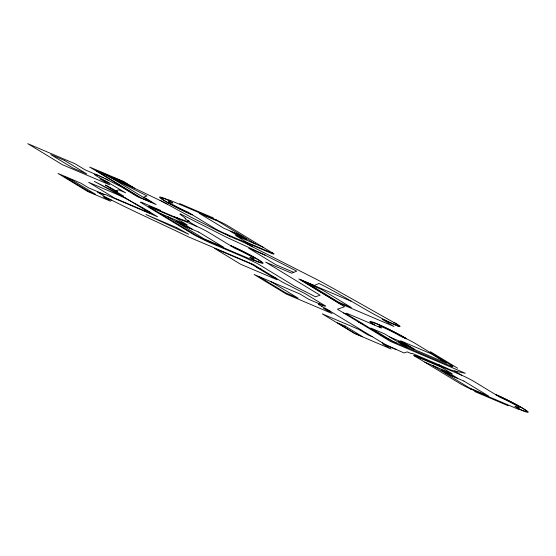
<?xml version="1.0" encoding="UTF-8"?>
<svg xmlns="http://www.w3.org/2000/svg" width="556" height="556" viewBox="0 0 556 556"><rect width="100%" height="100%" fill="white"/><g stroke="black" fill="none" stroke-linecap="round" stroke-linejoin="round"><path stroke-width="0.83" d="M97.759 192.195L105.223 196.914C132.71 211.002 160.948 223.581 188.762 237.002L253.529 264.552L282.608 282.226L304.959 293.561L325.573 306.029L324.989 306.231L320.346 304.285M105.126 178.601L122.042 187.275L137.311 196.567L156.118 204.559L143.775 197.06L147.006 195.948L101.227 172.735L100.963 172.165L162.227 201.48L191.007 217.153L218.612 231.143L235.688 238.962A13.177 0.945 26.6 0 1 251.423 246.294L318.915 280.571C345.589 294.972 371.783 310.227 398.298 324.94C399.938 325.58 401.126 327.38 398.603 326.219M159.725 210.634L160.559 210.349L141.064 202.085L140.508 202.273L194.412 235.056L207.089 241.478L244.23 257.282L257.087 263.356L294.736 286.257L315.502 296.786L320.075 295.208L265.692 262.14L291.664 273.191L296.744 271.14L261.48 253.307L225.84 236.925L180.471 213.921L179.852 214.136L185.732 218.466L184.94 218.737L189.283 221.378L188.039 220.85L187.928 221.225M97.842 192.14L104.611 194.676L105.188 194.475L157.591 216.77L143.177 208L94.242 181.346L123.759 196.192L105.473 185.078L117.399 191.577L116.023 190.736L118.63 189.839L125.614 192.8L103.896 180.068A13.177 0.945 26.6 0 1 94.791 174.758A13.177 0.945 26.6 0 1 98.794 175.682L102.332 177.267M318.352 303.659C317.559 304.389 321.153 305.779 321.813 306.419M318.359 303.659L319.137 303.861M319.151 303.861L320.332 304.278M397.957 325.983L398.93 326.33M174.139 216.764L186.767 221.351L188.102 221.622L187.935 221.232M397.22 325.698L398.332 326.129M396.4 325.364L397.644 325.865M351.017 301.206L300.574 279.751L338.875 303.041L393.905 326.448L382.167 319.311L396.873 325.559M179.567 203.559L213.191 217.862M217.514 220.496L171.658 200.987A9.883 0.709 26.6 0 0 170.344 201.439M98.829 175.696L85.068 169.844L75.185 163.832L27.8 143.677L62.397 164.715L109.782 184.87L99.899 178.858L109.184 182.813M263.023 247.184L235.508 235.48L246.628 242.242L274.143 253.946L228.426 226.153A9.883 0.709 26.6 0 0 215.992 219.842M168.239 200.167A21.309 1.522 26.6 0 0 165.403 201.147A21.309 1.522 26.6 0 0 192.209 214.741L187.643 211.961A13.177 0.945 26.6 0 1 171.053 203.552A13.177 0.945 26.6 0 1 172.812 202.947L167.252 199.562A23.067 1.647 26.6 0 0 164.18 200.626A23.067 1.647 26.6 0 0 193.203 215.339L213.587 227.738A9.883 0.709 26.6 0 0 226.028 234.041L270.355 252.904A9.883 0.709 26.6 0 0 271.675 252.445M265.608 255.399L248.678 248.191L275.859 264.725L293.77 272.343M254.44 260.222A21.309 1.522 26.6 0 0 257.282 259.242A21.309 1.522 26.6 0 0 230.469 245.648L235.042 248.428A13.177 0.945 26.6 0 1 251.632 256.837A13.177 0.945 26.6 0 1 249.873 257.442L255.433 260.827A23.067 1.647 26.6 0 0 258.505 259.763A23.067 1.647 26.6 0 0 229.482 245.043L209.098 232.651A9.883 0.709 26.6 0 0 196.657 226.341L152.33 207.485A9.883 0.709 26.6 0 0 151.01 207.944M159.662 213.198L187.177 224.902L176.057 218.14L148.542 206.436L194.259 234.236A9.883 0.709 26.6 0 0 206.693 240.546M145.714 210.307L149.87 212.072M205.164 239.893L251.02 259.402A9.883 0.709 26.6 0 0 252.341 258.943M111.61 200.32L103.194 196.741L110.609 201.244L87.681 191.493L58.026 173.465L80.954 183.216L88.369 187.72L102.401 193.696M256.816 267.394L261.417 269.354M271.641 276.408L276.269 278.382M343.629 312.965L347.938 314.8L383.765 336.589A9.883 0.709 26.6 0 0 396.206 342.892M358.453 321.98L362.762 323.814M330.069 311.082L323.439 308.26L332.085 313.521L286.229 294.02L254.106 274.483L299.962 293.992L308.608 299.246L322.577 305.188M389.61 336.929L403.364 342.781L414.484 349.543L400.73 343.691M372.2 336.679L367.634 334.74L358.981 329.479L322.299 313.876L354.422 333.405L391.111 349.015L382.458 343.754L396.06 349.536M519.554 409.174A21.309 1.522 26.6 0 0 522.397 408.194A21.309 1.522 26.6 0 0 495.584 394.6L500.157 397.38A13.177 0.945 26.6 0 1 516.739 405.79A13.177 0.945 26.6 0 1 514.981 406.401L520.541 409.779A23.067 1.647 26.6 0 0 523.62 408.716A23.067 1.647 26.6 0 0 494.597 394.002L474.212 381.604A9.883 0.709 26.6 0 0 461.772 375.3L417.445 356.445A9.883 0.709 26.6 0 0 416.124 356.896M424.77 362.158L452.285 373.861L441.165 367.099L413.65 355.395L459.367 383.195A9.883 0.709 26.6 0 0 471.808 389.499M470.279 388.852L516.135 408.354A9.883 0.709 26.6 0 0 517.455 407.902M474.602 391.48L508.233 405.783M396.018 325.204C369.226 313.466 345.332 296.23 319.033 283.504L314.161 285.464L298.857 278.959L344.56 306.745L337.436 309.205L390.34 341.37L465.33 373.271L452.723 370.546A13.177 0.945 26.6 0 1 444.758 367.28L412.177 353.366L411.384 353.637L407.256 351.885L404.066 352.984L387.595 345.547M102.936 193.926L103.353 194.113M99.76 176.099L100.24 176.315M103.923 194.364L104.368 194.565M101.769 177.003L103.444 177.788M102.86 177.51L105.73 178.9M160.079 200.431L160.649 200.709M161.219 200.987L161.796 201.272M162.373 201.557L162.95 201.849M106.307 179.185L106.884 179.477M163.534 202.134L164.103 202.426M107.461 179.762L108.031 180.054M164.673 202.718L165.236 203.01M387.588 345.54L382.208 342.691M326.852 309.171L382.201 342.684M165.799 203.301L166.348 203.593M326.879 309.185L321.834 306.432M166.89 203.878L167.419 204.163M394.093 322.508L394.593 322.779M395.087 323.05L395.552 323.314M396.011 323.578L396.442 323.821M396.866 324.072L397.262 324.301M255.378 243.938L244.258 237.176L230.504 231.324L241.624 238.086M430.427 351.698L457.609 368.225M452.257 365.945L415.193 343.406A9.883 0.709 26.6 0 0 402.752 337.103M244.369 241.846L252.438 246.753M454.634 370.963L461.772 375.3M226.028 234.041L230.761 236.919M438.858 364.715L443.431 367.495M406.909 347.444L384.669 333.92L370.908 328.068L393.148 341.592L449.707 365.653A9.883 0.709 26.6 0 0 451.027 365.195M446.176 371.262L457.296 378.017L443.535 372.166L432.415 365.41M134.781 188.338L123.349 181.388L89.718 167.078L140.286 197.825M187.775 220.94L196.657 226.341M177.267 217.903L178.316 218.543M181.061 222.303L192.181 229.065L178.42 223.213L167.3 216.451M270.918 281.635L298.099 298.162L285.874 292.963L258.693 276.436M405.352 338.208A21.309 1.522 26.6 0 0 378.539 324.614A21.309 1.522 26.6 0 0 375.696 325.594L381.353 327.998A13.177 0.945 26.6 0 1 383.112 327.394A13.177 0.945 26.6 0 1 399.695 335.803L406.575 338.729A23.067 1.647 26.6 0 0 377.552 324.009A23.067 1.647 26.6 0 0 374.473 325.072L349.258 314.342A9.883 0.709 26.6 0 0 347.938 314.8M176.078 220.927L183.918 224.867L176.078 220.927M238.788 235.494L246.628 239.434L238.844 235.494M398.443 341.384L406.283 345.325L398.443 341.384M441.193 369.879L449.033 373.82L441.193 369.879M218.313 221.399L199.208 213.268L223.915 228.294L243.028 236.425L218.313 221.399M123.675 181.861L112.972 177.308L121.618 182.57L132.321 187.122L123.675 181.861M107.037 175.237L96.334 170.685L140.814 197.734L151.517 202.287L107.037 175.237M64.552 160.441L50.791 154.589L73.031 168.107L86.792 173.958L64.552 160.441M125.322 197.908L88.64 182.305L114.585 198.082L151.274 213.685L125.322 197.908M198.763 232.095L179.657 223.964L204.372 238.99L223.477 247.121L198.763 232.095M71.814 179.894L64.934 176.968L88.411 191.243L95.291 194.169L71.814 179.894M176.551 227.543L145.957 214.526L188.609 234.229L176.551 227.543M321.715 289.53L308.719 284.005L338.375 302.04L351.371 307.565L321.715 289.53M251.256 264.017L214.567 248.407L240.512 264.183L277.201 279.793L251.256 264.017M431.143 353.804L400.57 340.8L416.013 350.19L446.586 363.193L431.143 353.804M345.061 326.038L337.416 322.786L354.714 333.308L362.359 336.561L345.061 326.038M463.878 381.048L444.772 372.923L469.486 387.949L488.592 396.074L463.878 381.048"/></g></svg>
